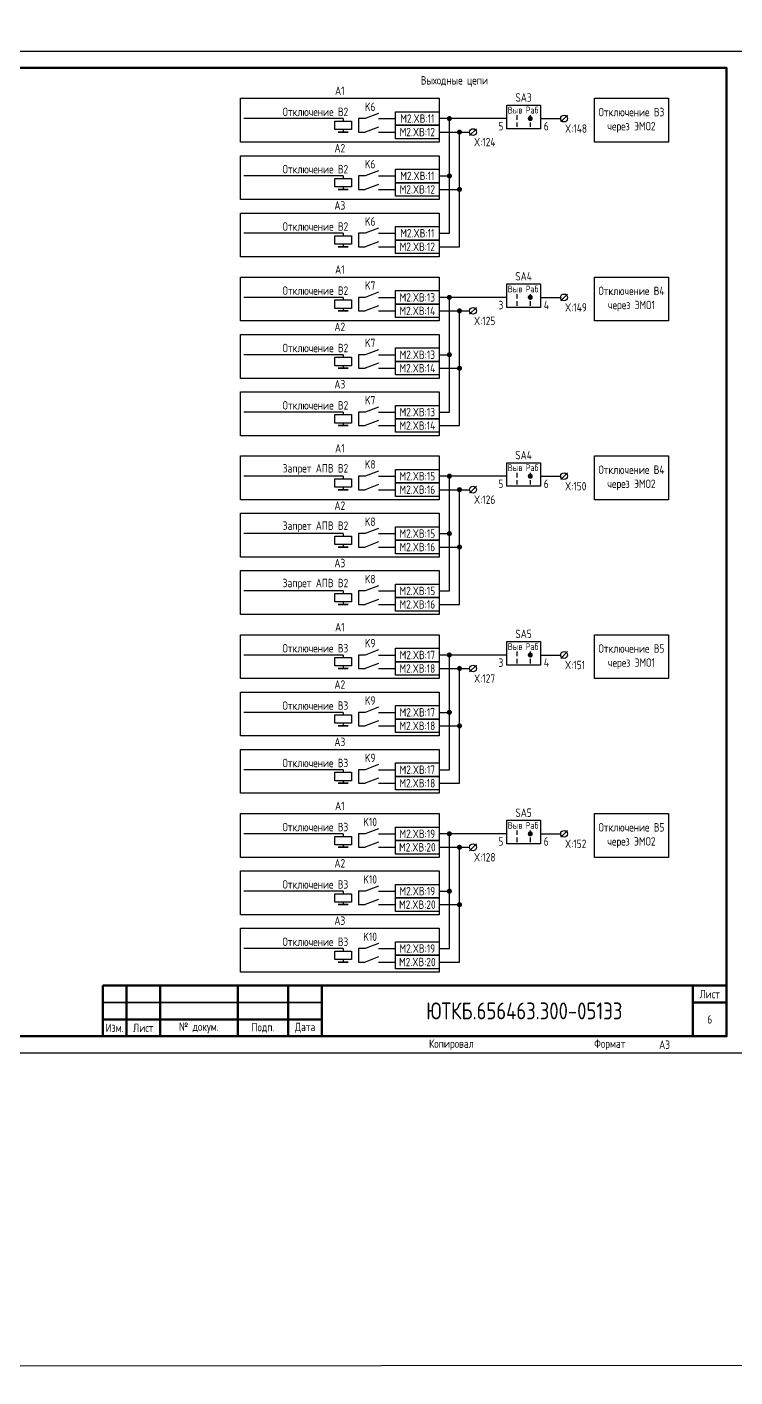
# Model space of a CAD drawing. Header units: millimetres. Extents: x -1043 to 5194, y -96 to 618.
# Drawn here: x 2307.5 to 2517.5, y -96 to 304.1 of the extents above; entities that cross this region are included whole.
import ezdxf

# ---------------------------------------------------------------- set-up
doc = ezdxf.new("R2010")
doc.units = ezdxf.units.MM
doc.styles.add('Gost_type_A', font='GOST_A.TTF')

# ---------------------------------------------------------------- blocks, each defined once
blk = doc.blocks.new('Формат_А3')
blk.add_lwpolyline([(-420, 297), (0, 297), (0, 0), (-420, 0)], close=True)
at = {"lineweight": 50}
blk.add_lwpolyline([(-400, 292), (-5, 292), (-5, 5), (-400, 5)], close=True, dxfattribs=at)
blk = doc.blocks.new('Штамп малый нижний')
at = {"lineweight": 50}
for points in [[(-185, 15), (-178, 15), (-178, 5), (-185, 5)], [(-178, 15), (-168, 15), (-168, 5), (-178, 5)], [(-168, 15), (-145, 15), (-145, 5), (-168, 5)], [(-145, 15), (-130, 15), (-130, 5), (-145, 5)], [(-130, 15), (-120, 15), (-120, 5), (-130, 5)], [(-120, 15), (-10, 15), (-10, 0), (-120, 0)], [(-10, 15), (0, 15), (0, 10), (-10, 10)], [(-10, 10), (0, 10), (0, 0), (-10, 0)], [(-185, 5), (-178, 5), (-178, 0), (-185, 0)], [(-178, 5), (-168, 5), (-168, 0), (-178, 0)], [(-168, 5), (-145, 5), (-145, 0), (-168, 0)], [(-145, 5), (-130, 5), (-130, 0), (-145, 0)], [(-130, 5), (-120, 5), (-120, 0), (-130, 0)]]:
    blk.add_lwpolyline(points, close=True, dxfattribs=at)
for points in [[(-185, 15), (-178, 15), (-178, 10), (-185, 10)], [(-178, 15), (-168, 15), (-168, 10), (-178, 10)], [(-168, 15), (-145, 15), (-145, 10), (-168, 10)], [(-145, 15), (-130, 15), (-130, 10), (-145, 10)], [(-130, 15), (-120, 15), (-120, 10), (-130, 10)], [(-185, 10), (-178, 10), (-178, 5), (-185, 5)], [(-178, 10), (-168, 10), (-168, 5), (-178, 5)], [(-168, 10), (-145, 10), (-145, 5), (-168, 5)], [(-145, 10), (-130, 10), (-130, 5), (-145, 5)], [(-130, 10), (-120, 10), (-120, 5), (-130, 5)]]:
    blk.add_lwpolyline(points, close=True)
at = {"char_height": 2.5, "style": 'Gost_type_A'}
for s, insert, width, attachment_point in [('Лист', (-5, 12.5), 10, 5), ('№ докум.', (-156.5, 2.5), 23, 5), ('Дата', (-125, 2.5), 10, 5), ('Изм.', (-181.5, 2.5), 7, 5), ('Лист', (-173, 2.5), 10, 5), ('Подп.', (-137.5, 2.5), 15, 5), ('Копировал', (-75, -2.53), 13.1202, 6), ('Формат', (-30, -2.53), 13.1202, 6)]:
    blk.add_mtext(s, dxfattribs=dict(at, insert=insert, width=width, attachment_point=attachment_point))
blk = doc.blocks.new('POINT')
at = {"const_width": 0.75}
blk.add_lwpolyline([(-0.375, 0, 1), (0.375, 0, 1)], format="xyb", close=True, dxfattribs=at)
blk = doc.blocks.new('Переключатель_положение')
for p, q in [((2, 1), (2, -0.34)), ((2, -1.14), (2, -2.49))]:
    blk.add_line(p, q)

msp = doc.modelspace()

# ---------------------------------------------------------------- linework, layer by layer
for p, q in [((2401.28, 277), (2371.78, 277)), ((2401.28, 277), (2401.28, 276.25)), ((2449.78, 277), (2429.78, 277)), ((2432.78, 243), (2432.78, 277)), ((2467.79, 278), (2465.79, 276)), ((2401.28, 273.75), (2401.28, 273)), ((2429.78, 273), (2438.78, 273)), ((2435.78, 239), (2435.78, 273)), ((2440.79, 274), (2438.79, 272)), ((2401.28, 260), (2371.78, 260)), ((2401.28, 260), (2401.28, 259.25)), ((2401.28, 256.75), (2401.28, 256)), ((2429.78, 260), (2432.78, 260)), ((2429.78, 256), (2435.78, 256)), ((2401.28, 243), (2371.78, 243)), ((2401.28, 243), (2401.28, 242.25)), ((2429.78, 243), (2432.78, 243)), ((2401.28, 239.75), (2401.28, 239)), ((2429.78, 239), (2435.78, 239)), ((2467.79, 225), (2465.79, 223)), ((2401.28, 224), (2371.78, 224)), ((2401.28, 224), (2401.28, 223.25)), ((2401.28, 220.75), (2401.28, 220)), ((2449.78, 224), (2429.78, 224)), ((2432.78, 190), (2432.78, 224)), ((2440.79, 221), (2438.79, 219)), ((2429.78, 220), (2438.78, 220)), ((2435.78, 186), (2435.78, 220)), ((2401.28, 207), (2371.78, 207)), ((2401.28, 207), (2401.28, 206.25)), ((2429.78, 207), (2432.78, 207)), ((2401.28, 203.75), (2401.28, 203)), ((2429.78, 203), (2435.78, 203)), ((2401.28, 190), (2371.78, 190)), ((2401.28, 190), (2401.28, 189.25)), ((2429.78, 190), (2432.78, 190)), ((2401.28, 186.75), (2401.28, 186)), ((2429.78, 186), (2435.78, 186)), ((2401.28, 171), (2371.78, 171)), ((2401.28, 171), (2401.28, 170.25)), ((2449.78, 171), (2429.78, 171)), ((2432.78, 137), (2432.78, 171)), ((2467.79, 172), (2465.79, 170)), ((2401.28, 167.75), (2401.28, 167)), ((2429.78, 167), (2438.78, 167)), ((2435.78, 133), (2435.78, 167)), ((2440.79, 168), (2438.79, 166)), ((2401.28, 154), (2371.78, 154)), ((2401.28, 154), (2401.28, 153.25)), ((2429.78, 154), (2432.78, 154)), ((2401.28, 150.75), (2401.28, 150)), ((2429.78, 150), (2435.78, 150)), ((2401.28, 137), (2371.78, 137)), ((2401.28, 137), (2401.28, 136.25)), ((2429.78, 137), (2432.78, 137)), ((2401.28, 133.75), (2401.28, 133)), ((2429.78, 133), (2435.78, 133)), ((2401.28, 118), (2371.78, 118)), ((2401.28, 118), (2401.28, 117.25)), ((2449.78, 118), (2429.78, 118)), ((2432.78, 84), (2432.78, 118)), ((2467.79, 119), (2465.79, 117)), ((2401.28, 114.75), (2401.28, 114)), ((2429.78, 114), (2438.78, 114)), ((2435.78, 80), (2435.78, 114)), ((2440.79, 115), (2438.79, 113)), ((2401.28, 101), (2371.78, 101)), ((2401.28, 101), (2401.28, 100.25)), ((2429.78, 101), (2432.78, 101)), ((2401.28, 97.75), (2401.28, 97)), ((2429.78, 97), (2435.78, 97)), ((2401.28, 84), (2371.78, 84)), ((2401.28, 84), (2401.28, 83.25)), ((2401.28, 80.75), (2401.28, 80)), ((2429.78, 84), (2432.78, 84)), ((2429.78, 80), (2435.78, 80)), ((2401.28, 65), (2371.78, 65)), ((2401.28, 65), (2401.28, 64.25)), ((2449.78, 65), (2429.78, 65)), ((2432.78, 31), (2432.78, 65)), ((2467.79, 66), (2465.79, 64)), ((2401.28, 61.75), (2401.28, 61)), ((2429.78, 61), (2438.78, 61)), ((2435.78, 27), (2435.78, 61)), ((2440.79, 62), (2438.79, 60)), ((2401.28, 48), (2371.78, 48)), ((2401.28, 48), (2401.28, 47.25)), ((2401.28, 44.75), (2401.28, 44)), ((2429.78, 48), (2432.78, 48)), ((2429.78, 44), (2435.78, 44)), ((2401.28, 31), (2371.78, 31)), ((2401.28, 31), (2401.28, 30.25)), ((2429.78, 31), (2432.78, 31)), ((2401.28, 27.75), (2401.28, 27)), ((2429.78, 27), (2435.78, 27))]:
    msp.add_line(p, q)
at = {"ltscale": 1.08}
for p, q in [((2407.78, 277), (2405.78, 277)), ((2405.78, 277), (2405.78, 273)), ((2411.78, 277), (2416.78, 277)), ((2405.78, 273), (2407.78, 273)), ((2411.78, 273), (2416.78, 273)), ((2407.78, 260), (2405.78, 260)), ((2405.78, 260), (2405.78, 256)), ((2411.78, 260), (2416.78, 260)), ((2405.78, 256), (2407.78, 256)), ((2411.78, 256), (2416.78, 256)), ((2407.78, 243), (2405.78, 243)), ((2405.78, 243), (2405.78, 239)), ((2411.78, 243), (2416.78, 243)), ((2405.78, 239), (2407.78, 239)), ((2411.78, 239), (2416.78, 239)), ((2407.78, 224), (2405.78, 224)), ((2405.78, 224), (2405.78, 220)), ((2411.78, 224), (2416.78, 224)), ((2405.78, 220), (2407.78, 220)), ((2411.78, 220), (2416.78, 220)), ((2407.78, 207), (2405.78, 207)), ((2405.78, 207), (2405.78, 203)), ((2411.78, 207), (2416.78, 207)), ((2405.78, 203), (2407.78, 203)), ((2411.78, 203), (2416.78, 203)), ((2407.78, 190), (2405.78, 190)), ((2405.78, 190), (2405.78, 186)), ((2411.78, 190), (2416.78, 190)), ((2405.78, 186), (2407.78, 186)), ((2411.78, 186), (2416.78, 186)), ((2407.78, 171), (2405.78, 171)), ((2405.78, 171), (2405.78, 167)), ((2411.78, 171), (2416.78, 171)), ((2405.78, 167), (2407.78, 167)), ((2411.78, 167), (2416.78, 167)), ((2407.78, 154), (2405.78, 154)), ((2405.78, 154), (2405.78, 150)), ((2411.78, 154), (2416.78, 154)), ((2405.78, 150), (2407.78, 150)), ((2411.78, 150), (2416.78, 150)), ((2407.78, 137), (2405.78, 137)), ((2405.78, 137), (2405.78, 133)), ((2411.78, 137), (2416.78, 137)), ((2405.78, 133), (2407.78, 133)), ((2411.78, 133), (2416.78, 133)), ((2407.78, 118), (2405.78, 118)), ((2405.78, 118), (2405.78, 114)), ((2411.78, 118), (2416.78, 118)), ((2405.78, 114), (2407.78, 114)), ((2411.78, 114), (2416.78, 114)), ((2407.78, 101), (2405.78, 101)), ((2405.78, 101), (2405.78, 97)), ((2411.78, 101), (2416.78, 101)), ((2405.78, 97), (2407.78, 97)), ((2411.78, 97), (2416.78, 97)), ((2407.78, 84), (2405.78, 84)), ((2405.78, 84), (2405.78, 80)), ((2411.78, 84), (2416.78, 84)), ((2405.78, 80), (2407.78, 80)), ((2411.78, 80), (2416.78, 80)), ((2407.78, 65), (2405.78, 65)), ((2405.78, 65), (2405.78, 61)), ((2411.78, 65), (2416.78, 65)), ((2405.78, 61), (2407.78, 61)), ((2411.78, 61), (2416.78, 61)), ((2407.78, 48), (2405.78, 48)), ((2405.78, 48), (2405.78, 44)), ((2411.78, 48), (2416.78, 48)), ((2405.78, 44), (2407.78, 44)), ((2411.78, 44), (2416.78, 44)), ((2407.78, 31), (2405.78, 31)), ((2405.78, 31), (2405.78, 27)), ((2411.78, 31), (2416.78, 31)), ((2405.78, 27), (2407.78, 27)), ((2411.78, 27), (2416.78, 27))]:
    msp.add_line(p, q, dxfattribs=at)
at = {"ltscale": 4.32}
for p, q in [((2411.78, 278.5), (2407.78, 277)), ((2411.78, 274.5), (2407.78, 273)), ((2411.78, 261.5), (2407.78, 260)), ((2411.78, 257.5), (2407.78, 256)), ((2411.78, 244.5), (2407.78, 243)), ((2411.78, 240.5), (2407.78, 239)), ((2411.78, 225.5), (2407.78, 224)), ((2411.78, 221.5), (2407.78, 220)), ((2411.78, 208.5), (2407.78, 207)), ((2411.78, 204.5), (2407.78, 203)), ((2411.78, 191.5), (2407.78, 190)), ((2411.78, 187.5), (2407.78, 186)), ((2411.78, 172.5), (2407.78, 171)), ((2411.78, 168.5), (2407.78, 167)), ((2411.78, 155.5), (2407.78, 154)), ((2411.78, 151.5), (2407.78, 150)), ((2411.78, 138.5), (2407.78, 137)), ((2411.78, 134.5), (2407.78, 133)), ((2411.78, 119.5), (2407.78, 118)), ((2411.78, 115.5), (2407.78, 114)), ((2411.78, 102.5), (2407.78, 101)), ((2411.78, 98.5), (2407.78, 97)), ((2411.78, 85.5), (2407.78, 84)), ((2411.78, 81.5), (2407.78, 80)), ((2411.78, 66.5), (2407.78, 65)), ((2411.78, 62.5), (2407.78, 61)), ((2411.78, 49.5), (2407.78, 48)), ((2411.78, 45.5), (2407.78, 44)), ((2411.78, 32.5), (2407.78, 31)), ((2411.78, 28.5), (2407.78, 27))]:
    msp.add_line(p, q, dxfattribs=at)
at = {"ltscale": 4}
for p, q in [((2459.78, 277), (2465.79, 277)), ((2459.78, 224), (2465.79, 224)), ((2459.78, 171), (2465.79, 171)), ((2459.78, 118), (2465.79, 118)), ((2459.78, 65), (2465.79, 65))]:
    msp.add_line(p, q, dxfattribs=at)
for points in [[(-1042.57, 612), (5193.89, 618), (5193.89, -90), (-1042.57, -96)], [(2370.78, 283), (2429.78, 283), (2429.78, 270), (2370.78, 270)], [(2449.78, 281), (2459.78, 281), (2459.78, 274), (2449.78, 274)], [(2475.78, 283), (2497.78, 283), (2497.78, 270), (2475.78, 270)], [(2403.78, 276.25), (2403.78, 273.75), (2398.78, 273.75), (2398.78, 276.25)], [(2416.78, 279), (2429.78, 279), (2429.78, 275), (2416.78, 275)], [(2402.78, 273), (2399.78, 273)], [(2416.78, 275), (2429.78, 275), (2429.78, 271), (2416.78, 271)], [(2370.78, 266), (2429.78, 266), (2429.78, 253), (2370.78, 253)], [(2416.78, 262), (2429.78, 262), (2429.78, 258), (2416.78, 258)], [(2403.78, 259.25), (2403.78, 256.75), (2398.78, 256.75), (2398.78, 259.25)], [(2416.78, 258), (2429.78, 258), (2429.78, 254), (2416.78, 254)], [(2402.78, 256), (2399.78, 256)], [(2370.78, 249), (2429.78, 249), (2429.78, 236), (2370.78, 236)], [(2416.78, 245), (2429.78, 245), (2429.78, 241), (2416.78, 241)], [(2403.78, 242.25), (2403.78, 239.75), (2398.78, 239.75), (2398.78, 242.25)], [(2416.78, 241), (2429.78, 241), (2429.78, 237), (2416.78, 237)], [(2402.78, 239), (2399.78, 239)], [(2370.78, 230), (2429.78, 230), (2429.78, 217), (2370.78, 217)], [(2475.78, 230), (2497.78, 230), (2497.78, 217), (2475.78, 217)], [(2416.78, 226), (2429.78, 226), (2429.78, 222), (2416.78, 222)], [(2449.78, 228), (2459.78, 228), (2459.78, 221), (2449.78, 221)], [(2403.78, 223.25), (2403.78, 220.75), (2398.78, 220.75), (2398.78, 223.25)], [(2416.78, 222), (2429.78, 222), (2429.78, 218), (2416.78, 218)], [(2402.78, 220), (2399.78, 220)], [(2370.78, 213), (2429.78, 213), (2429.78, 200), (2370.78, 200)], [(2416.78, 209), (2429.78, 209), (2429.78, 205), (2416.78, 205)], [(2403.78, 206.25), (2403.78, 203.75), (2398.78, 203.75), (2398.78, 206.25)], [(2416.78, 205), (2429.78, 205), (2429.78, 201), (2416.78, 201)], [(2402.78, 203), (2399.78, 203)], [(2370.78, 196), (2429.78, 196), (2429.78, 183), (2370.78, 183)], [(2403.78, 189.25), (2403.78, 186.75), (2398.78, 186.75), (2398.78, 189.25)], [(2416.78, 192), (2429.78, 192), (2429.78, 188), (2416.78, 188)], [(2402.78, 186), (2399.78, 186)], [(2416.78, 188), (2429.78, 188), (2429.78, 184), (2416.78, 184)], [(2370.78, 177), (2429.78, 177), (2429.78, 164), (2370.78, 164)], [(2475.78, 177), (2497.78, 177), (2497.78, 164), (2475.78, 164)], [(2416.78, 173), (2429.78, 173), (2429.78, 169), (2416.78, 169)], [(2449.78, 175), (2459.78, 175), (2459.78, 168), (2449.78, 168)], [(2403.78, 170.25), (2403.78, 167.75), (2398.78, 167.75), (2398.78, 170.25)], [(2416.78, 169), (2429.78, 169), (2429.78, 165), (2416.78, 165)], [(2402.78, 167), (2399.78, 167)], [(2370.78, 160), (2429.78, 160), (2429.78, 147), (2370.78, 147)], [(2403.78, 153.25), (2403.78, 150.75), (2398.78, 150.75), (2398.78, 153.25)], [(2416.78, 156), (2429.78, 156), (2429.78, 152), (2416.78, 152)], [(2402.78, 150), (2399.78, 150)], [(2416.78, 152), (2429.78, 152), (2429.78, 148), (2416.78, 148)], [(2370.78, 143), (2429.78, 143), (2429.78, 130), (2370.78, 130)], [(2403.78, 136.25), (2403.78, 133.75), (2398.78, 133.75), (2398.78, 136.25)], [(2416.78, 139), (2429.78, 139), (2429.78, 135), (2416.78, 135)], [(2402.78, 133), (2399.78, 133)], [(2416.78, 135), (2429.78, 135), (2429.78, 131), (2416.78, 131)], [(2370.78, 124), (2429.78, 124), (2429.78, 111), (2370.78, 111)], [(2449.78, 122), (2459.78, 122), (2459.78, 115), (2449.78, 115)], [(2475.78, 124), (2497.78, 124), (2497.78, 111), (2475.78, 111)], [(2403.78, 117.25), (2403.78, 114.75), (2398.78, 114.75), (2398.78, 117.25)], [(2416.78, 120), (2429.78, 120), (2429.78, 116), (2416.78, 116)], [(2402.78, 114), (2399.78, 114)], [(2416.78, 116), (2429.78, 116), (2429.78, 112), (2416.78, 112)], [(2370.78, 107), (2429.78, 107), (2429.78, 94), (2370.78, 94)], [(2403.78, 100.25), (2403.78, 97.75), (2398.78, 97.75), (2398.78, 100.25)], [(2416.78, 103), (2429.78, 103), (2429.78, 99), (2416.78, 99)], [(2402.78, 97), (2399.78, 97)], [(2416.78, 99), (2429.78, 99), (2429.78, 95), (2416.78, 95)], [(2370.78, 90), (2429.78, 90), (2429.78, 77), (2370.78, 77)], [(2416.78, 86), (2429.78, 86), (2429.78, 82), (2416.78, 82)], [(2403.78, 83.25), (2403.78, 80.75), (2398.78, 80.75), (2398.78, 83.25)], [(2416.78, 82), (2429.78, 82), (2429.78, 78), (2416.78, 78)], [(2402.78, 80), (2399.78, 80)], [(2370.78, 71), (2429.78, 71), (2429.78, 58), (2370.78, 58)], [(2449.78, 69), (2459.78, 69), (2459.78, 62), (2449.78, 62)], [(2475.78, 71), (2497.78, 71), (2497.78, 58), (2475.78, 58)], [(2403.78, 64.25), (2403.78, 61.75), (2398.78, 61.75), (2398.78, 64.25)], [(2416.78, 67), (2429.78, 67), (2429.78, 63), (2416.78, 63)], [(2402.78, 61), (2399.78, 61)], [(2416.78, 63), (2429.78, 63), (2429.78, 59), (2416.78, 59)], [(2370.78, 54), (2429.78, 54), (2429.78, 41), (2370.78, 41)], [(2416.78, 50), (2429.78, 50), (2429.78, 46), (2416.78, 46)], [(2403.78, 47.25), (2403.78, 44.75), (2398.78, 44.75), (2398.78, 47.25)], [(2416.78, 46), (2429.78, 46), (2429.78, 42), (2416.78, 42)], [(2402.78, 44), (2399.78, 44)], [(2370.78, 37), (2429.78, 37), (2429.78, 24), (2370.78, 24)], [(2416.78, 33), (2429.78, 33), (2429.78, 29), (2416.78, 29)], [(2403.78, 30.25), (2403.78, 27.75), (2398.78, 27.75), (2398.78, 30.25)], [(2416.78, 29), (2429.78, 29), (2429.78, 25), (2416.78, 25)], [(2402.78, 27), (2399.78, 27)]]:
    msp.add_lwpolyline(points, close=True)
for centre in [(2466.79, 277), (2439.79, 273), (2466.79, 224), (2439.79, 220), (2466.79, 171), (2439.79, 167), (2466.79, 118), (2439.79, 114), (2466.79, 65), (2439.79, 61)]:
    msp.add_circle(centre, 1)

# ---------------------------------------------------------------- block references
for name, p in [('Формат_А3', (2520, 0)), ('POINT', (2432.78, 277)), ('Переключатель_положение', (2450.78, 277)), ('POINT', (2456.78, 277)), ('Переключатель_положение', (2454.78, 277)), ('POINT', (2435.78, 273)), ('POINT', (2432.78, 260)), ('POINT', (2435.78, 256)), ('POINT', (2432.78, 224)), ('Переключатель_положение', (2450.78, 224)), ('POINT', (2456.78, 224)), ('Переключатель_положение', (2454.78, 224)), ('POINT', (2435.78, 220)), ('POINT', (2432.78, 207)), ('POINT', (2435.78, 203)), ('POINT', (2432.78, 171)), ('Переключатель_положение', (2450.78, 171)), ('POINT', (2456.78, 171)), ('Переключатель_положение', (2454.78, 171)), ('POINT', (2435.78, 167)), ('POINT', (2432.78, 154)), ('POINT', (2435.78, 150)), ('POINT', (2432.78, 118)), ('Переключатель_положение', (2450.78, 118)), ('POINT', (2456.78, 118)), ('Переключатель_положение', (2454.78, 118)), ('POINT', (2435.78, 114)), ('POINT', (2432.78, 101)), ('POINT', (2435.78, 97)), ('POINT', (2432.78, 65)), ('Переключатель_положение', (2450.78, 65)), ('POINT', (2456.78, 65)), ('Переключатель_положение', (2454.78, 65)), ('POINT', (2435.78, 61)), ('POINT', (2432.78, 48)), ('POINT', (2435.78, 44)), ('Штамп малый нижний', (2515, 5))]:
    msp.add_blockref(name, p)

# ---------------------------------------------------------------- texts
at = {"char_height": 2.5, "line_spacing_factor": 0.9, "style": 'Gost_type_A'}
for s, insert, width, attachment_point in [('Выходные цепи', (2434.28, 288), 395, 5), ('A1', (2400.28, 284), 59, 8), ('X:148', (2467.08, 275.29), 8, 1), ('A2', (2400.28, 267), 59, 8), ('X:124', (2440.08, 271.29), 8, 1), ('A3', (2400.28, 250), 59, 8), ('A1', (2400.28, 231), 59, 8), ('X:149', (2467.08, 222.29), 8, 1), ('A2', (2400.28, 214), 59, 8), ('X:125', (2440.08, 218.29), 8, 1), ('A3', (2400.28, 197), 59, 8), ('A1', (2400.28, 178), 59, 8), ('X:150', (2467.08, 169.29), 8, 1), ('X:126', (2440.08, 165.29), 8, 1), ('A2', (2400.28, 161), 59, 8), ('A3', (2400.28, 144), 59, 8), ('A1', (2400.28, 125), 59, 8), ('X:151', (2467.08, 116.29), 8, 1), ('X:127', (2440.08, 112.29), 8, 1), ('A2', (2400.28, 108), 59, 8), ('A3', (2400.28, 91), 59, 8), ('A1', (2400.28, 72), 59, 8), ('X:152', (2467.08, 63.29), 8, 1), ('A2', (2400.28, 55), 59, 8), ('X:128', (2440.08, 59.29), 8, 1), ('A3', (2400.28, 38), 59, 8)]:
    msp.add_mtext(s, dxfattribs=dict(at, insert=insert, width=width, attachment_point=attachment_point))
at = {"style": 'Gost_type_A'}
for s, insert, char_height, width, attachment_point in [('SA3', (2454.78, 282), 2.5, 10, 8), ('Отключение В2', (2402.78, 279), 2.5, 31.0015, 6), ('K6', (2409.28, 280.5), 2.5, 5, 5), ('Выв', (2452.28, 279.5), 2, 5, 5), ('Раб', (2457.28, 279.5), 2, 5, 5), ('Отключение В3\\Pчерез ЭМО2', (2486.78, 276.5), 2.5, 21.9989, 5), ('M2.XВ:11', (2423.28, 277), 2.5, 13, 5), ('M2.XВ:12', (2423.28, 273), 2.5, 13, 5), ('5', (2448.78, 275.98), 2.5, 5, 3), ('6', (2460.78, 275.98), 2.5, 5, 1), ('K6', (2409.28, 263.5), 2.5, 5, 5), ('Отключение В2', (2402.78, 262), 2.5, 31.0015, 6), ('M2.XВ:11', (2423.28, 260), 2.5, 13, 5), ('M2.XВ:12', (2423.28, 256), 2.5, 13, 5), ('Отключение В2', (2402.78, 245), 2.5, 31.0015, 6), ('K6', (2409.28, 246.5), 2.5, 5, 5), ('M2.XВ:11', (2423.28, 243), 2.5, 13, 5), ('M2.XВ:12', (2423.28, 239), 2.5, 13, 5), ('K7', (2409.28, 227.5), 2.5, 5, 5), ('SA4', (2454.78, 229), 2.5, 10, 8), ('Отключение В2', (2402.78, 226), 2.5, 31.0015, 6), ('M2.XВ:13', (2423.28, 224), 2.5, 13, 5), ('Выв', (2452.28, 226.5), 2, 5, 5), ('Раб', (2457.28, 226.5), 2, 5, 5), ('Отключение В4\\Pчерез ЭМО1', (2486.78, 223.5), 2.5, 21.9988, 5), ('M2.XВ:14', (2423.28, 220), 2.5, 13, 5), ('3', (2448.78, 222.98), 2.5, 5, 3), ('4', (2460.78, 222.98), 2.5, 5, 1), ('Отключение В2', (2402.78, 209), 2.5, 31.0015, 6), ('K7', (2409.28, 210.5), 2.5, 5, 5), ('M2.XВ:13', (2423.28, 207), 2.5, 13, 5), ('M2.XВ:14', (2423.28, 203), 2.5, 13, 5), ('Отключение В2', (2402.78, 192), 2.5, 31.0015, 6), ('K7', (2409.28, 193.5), 2.5, 5, 5), ('M2.XВ:13', (2423.28, 190), 2.5, 13, 5), ('M2.XВ:14', (2423.28, 186), 2.5, 13, 5), ('SA4', (2454.78, 176), 2.5, 10, 8), (' Запрет АПВ В2', (2402.78, 173), 2.5, 31.0015, 6), ('K8', (2409.28, 174.5), 2.5, 5, 5), ('M2.XВ:15', (2423.28, 171), 2.5, 13, 5), ('Выв', (2452.28, 173.5), 2, 5, 5), ('Раб', (2457.28, 173.5), 2, 5, 5), ('Отключение В4\\Pчерез ЭМО2', (2486.78, 170.5), 2.5, 21.9988, 5), ('M2.XВ:16', (2423.28, 167), 2.5, 13, 5), ('5', (2448.78, 169.98), 2.5, 5, 3), ('6', (2460.78, 169.98), 2.5, 5, 1), (' Запрет АПВ В2', (2402.78, 156), 2.5, 31.0015, 6), ('K8', (2409.28, 157.5), 2.5, 5, 5), ('M2.XВ:15', (2423.28, 154), 2.5, 13, 5), ('M2.XВ:16', (2423.28, 150), 2.5, 13, 5), (' Запрет АПВ В2', (2402.78, 139), 2.5, 31.0015, 6), ('K8', (2409.28, 140.5), 2.5, 5, 5), ('M2.XВ:15', (2423.28, 137), 2.5, 13, 5), ('M2.XВ:16', (2423.28, 133), 2.5, 13, 5), ('SA5', (2454.78, 123), 2.5, 10, 8), ('Отключение В3', (2402.78, 120), 2.5, 31.0015, 6), ('K9', (2409.28, 121.5), 2.5, 5, 5), ('Выв', (2452.28, 120.5), 2, 5, 5), ('Раб', (2457.28, 120.5), 2, 5, 5), ('Отключение В5\\Pчерез ЭМО1', (2486.78, 117.5), 2.5, 21.9988, 5), ('M2.XВ:17', (2423.28, 118), 2.5, 13, 5), ('3', (2448.78, 116.98), 2.5, 5, 3), ('4', (2460.78, 116.98), 2.5, 5, 1), ('M2.XВ:18', (2423.28, 114), 2.5, 13, 5), ('Отключение В3', (2402.78, 103), 2.5, 31.0015, 6), ('K9', (2409.28, 104.5), 2.5, 5, 5), ('M2.XВ:17', (2423.28, 101), 2.5, 13, 5), ('M2.XВ:18', (2423.28, 97), 2.5, 13, 5), ('K9', (2409.28, 87.5), 2.5, 5, 5), ('Отключение В3', (2402.78, 86), 2.5, 31.0015, 6), ('M2.XВ:17', (2423.28, 84), 2.5, 13, 5), ('M2.XВ:18', (2423.28, 80), 2.5, 13, 5), ('SA5', (2454.78, 70), 2.5, 10, 8), ('Отключение В3', (2402.78, 67), 2.5, 31.0015, 6), ('K10', (2409.28, 68.5), 2.5, 5, 5), ('Выв', (2452.28, 67.5), 2, 5, 5), ('Раб', (2457.28, 67.5), 2, 5, 5), ('Отключение В5\\Pчерез ЭМО2', (2486.78, 64.5), 2.5, 21.9988, 5), ('M2.XВ:19', (2423.28, 65), 2.5, 13, 5), ('M2.XВ:20', (2423.28, 61), 2.5, 13, 5), ('5', (2448.78, 63.98), 2.5, 5, 3), ('6', (2460.78, 63.98), 2.5, 5, 1), ('K10', (2409.28, 51.5), 2.5, 5, 5), ('Отключение В3', (2402.78, 50), 2.5, 31.0015, 6), ('M2.XВ:19', (2423.28, 48), 2.5, 13, 5), ('M2.XВ:20', (2423.28, 44), 2.5, 13, 5), ('Отключение В3', (2402.78, 33), 2.5, 31.0015, 6), ('K10', (2409.28, 34.5), 2.5, 5, 5), ('M2.XВ:19', (2423.28, 31), 2.5, 13, 5), ('M2.XВ:20', (2423.28, 27), 2.5, 13, 5), ('ЮТКБ.656463.300-051Э3', (2455, 12.5), 5, 120, 5), ('6', (2510, 10), 2.5, 10, 5), ('A3', (2495, 2.5), 2.5, 20, 4)]:
    msp.add_mtext(s, dxfattribs=dict(at, insert=insert, char_height=char_height, width=width, attachment_point=attachment_point))

doc.saveas('drawing.dxf')
